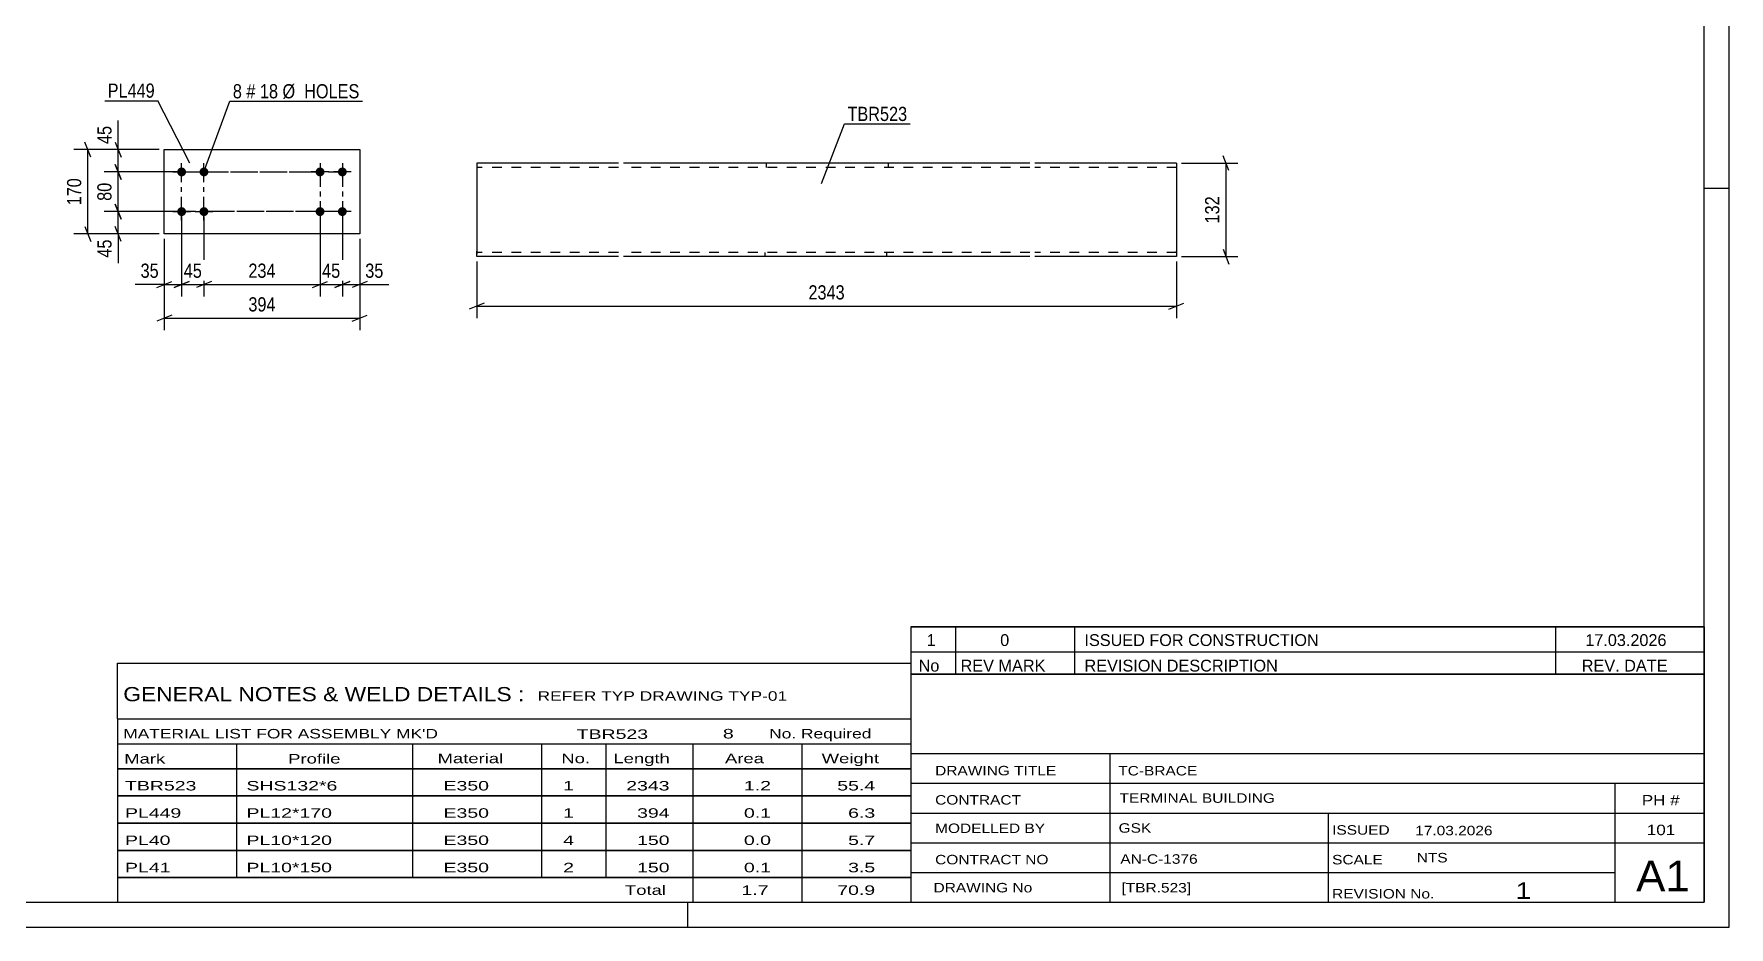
# Model space of a CAD drawing. Header units: millimetres. Extents: x 0 to 594, y 0 to 420.
# Drawn here: x 252.1 to 594, y 0 to 180.2 of the extents above; entities that cross this region are included whole.
import ezdxf

# ---------------------------------------------------------------- set-up
doc = ezdxf.new("R2010")
doc.units = ezdxf.units.MM
doc.linetypes.add('DXK_LINE_DOT2', pattern=[3.9198, 1.9599, -1.9599])
doc.linetypes.add('DXK_LINE_DOT3', pattern=[5.9187, 2.979, -0.9799, 0.9799, -0.9799])
doc.styles.add('Arial Narrow', font='ARIALN.TTF', dxfattribs={"height": 0.2})

# ---------------------------------------------------------------- blocks, each defined once
blk = doc.blocks.new('Unknown-581589785-1129')
at = {"color": 5, "linetype": 'Continuous'}
for p, q in [((594, 0), (594, 420)), ((589, 5), (589, 415)), ((594, 149), (589, 149)), ((5, 5), (589, 5)), ((384, 0), (384, 5)), ((0, 0), (594, 0))]:
    blk.add_line(p, q, dxfattribs=at)
blk = doc.blocks.new('Bolt-581589785-4171 - 4169')
at = {"linetype": 'Continuous'}
for points in [[(309.83, 151.42, -1), (309.83, 153.22, -1)], [(314.33, 151.42, -1), (314.33, 153.22, -1)], [(309.83, 143.42, -1), (309.83, 145.22, -1)], [(314.33, 143.42, -1), (314.33, 145.22, -1)]]:
    blk.add_hatch(color=1, dxfattribs=at).paths.add_polyline_path(points)
at = {"color": 1, "linetype": 'Continuous'}
for p, q in [((309.83, 154.12), (309.83, 150.52)), ((314.33, 154.12), (314.33, 150.52)), ((311.63, 152.32), (308.03, 152.32)), ((316.13, 152.32), (312.53, 152.32)), ((311.63, 144.32), (308.03, 144.32)), ((309.83, 146.12), (309.83, 142.52)), ((316.13, 144.32), (312.53, 144.32)), ((314.33, 146.12), (314.33, 142.52))]:
    blk.add_line(p, q, dxfattribs=at)
blk = doc.blocks.new('Part-581589785-4170 - 4169')
at = {"color": 2, "linetype": 'Continuous'}
for p, q in [((278.42, 156.82), (317.83, 156.82)), ((278.42, 139.82), (278.42, 156.82)), ((317.83, 156.82), (317.83, 139.82)), ((317.83, 139.82), (278.42, 139.82))]:
    blk.add_line(p, q, dxfattribs=at)
blk = doc.blocks.new('Bolt-581589785-4172 - 4169')
at = {"linetype": 'Continuous'}
for points in [[(281.92, 153.22, -1), (281.92, 151.42, -1)], [(286.42, 153.22, -1), (286.42, 151.42, -1)], [(281.92, 145.22, -1), (281.92, 143.42, -1)], [(286.42, 145.22, -1), (286.42, 143.42, -1)]]:
    blk.add_hatch(color=1, dxfattribs=at).paths.add_polyline_path(points)
at = {"color": 1, "linetype": 'Continuous'}
for p, q in [((281.92, 150.52), (281.92, 154.12)), ((286.42, 150.52), (286.42, 154.12)), ((280.12, 152.32), (283.72, 152.32)), ((284.62, 152.32), (288.22, 152.32)), ((280.12, 144.32), (283.72, 144.32)), ((281.92, 142.52), (281.92, 146.12)), ((284.62, 144.32), (288.22, 144.32)), ((286.42, 142.52), (286.42, 146.12))]:
    blk.add_line(p, q, dxfattribs=at)
blk = doc.blocks.new('Part-581589785-2433 - 2427')
at = {"color": 2, "linetype": 'Continuous'}
for p, q in [((370, 154.1), (341.43, 154.1)), ((341.43, 154.1), (341.43, 152.39)), ((452.97, 154.1), (371, 154.1)), ((482.54, 154.1), (453.97, 154.1)), ((482.54, 154.1), (482.54, 153.97)), ((482.54, 153.97), (482.54, 152.39)), ((341.43, 152.39), (341.43, 136.31)), ((482.54, 152.39), (482.54, 135.25)), ((341.43, 135.38), (341.43, 136.31)), ((341.43, 135.25), (341.43, 135.38)), ((370, 135.25), (341.43, 135.25)), ((452.97, 135.25), (371, 135.25)), ((482.54, 135.25), (453.97, 135.25))]:
    blk.add_line(p, q, dxfattribs=at)
at = {"color": 7, "linetype": 'DXK_LINE_DOT2'}
for p, q in [((399.82, 154.1), (399.82, 153.25)), ((424.4, 154.1), (424.4, 153.25)), ((370, 153.25), (341.43, 153.25)), ((452.97, 153.25), (371, 153.25)), ((482.54, 153.25), (453.97, 153.25)), ((482.54, 153.6), (482.54, 152.39)), ((341.43, 136.31), (341.43, 135.75)), ((341.43, 136.1), (341.43, 136.17)), ((370, 136.1), (341.43, 136.1)), ((452.97, 136.1), (371, 136.1)), ((399.58, 135.25), (399.58, 136.1)), ((424.16, 135.25), (424.16, 136.1)), ((482.54, 136.1), (453.97, 136.1)), ((482.54, 136.17), (482.54, 136.31)), ((482.54, 136.1), (482.54, 136.17)), ((482.54, 136.1), (482.54, 136.17))]:
    blk.add_line(p, q, dxfattribs=at)
blk = doc.blocks.new('Rectangle-581589785-4406 - 4169')
at = {"color": 1, "linetype": 'DXK_LINE_DOT3'}
blk.add_lwpolyline([(281.92, 152.32), (314.33, 152.32), (314.33, 144.32), (281.92, 144.32), (281.92, 152.32)], close=True, dxfattribs=at)
blk = doc.blocks.new('Rectangle-581589785-4416 - 4169')
at = {"color": 1, "linetype": 'DXK_LINE_DOT3'}
blk.add_lwpolyline([(286.42, 152.32), (309.83, 152.32), (309.83, 144.32), (286.42, 144.32), (286.42, 152.32)], close=True, dxfattribs=at)
blk = doc.blocks.new('StraightDimension-581589785-4203 - 4169')
at = {"color": 7, "linetype": 'Continuous'}
for p, q in [((278.42, 138.82), (278.42, 120.43)), ((317.83, 138.82), (317.83, 120.43)), ((279.92, 123.43), (276.92, 122.23)), ((316.33, 122.23), (319.33, 123.43)), ((278.42, 122.83), (317.83, 122.83))]:
    blk.add_line(p, q, dxfattribs=at)
at = {"color": 0}
blk.add_wipeout([(301.47, 123.58), (301.47, 127.78), (294.78, 127.78), (294.78, 123.58)], dxfattribs=at)
at = {"color": 3, "style": 'Arial Narrow'}
blk.add_text('394', height=2.863, dxfattribs=at).set_placement((295.38, 124.18))
blk = doc.blocks.new('StraightDimension-581589785-4183 - 4169')
at = {"color": 7, "linetype": 'Continuous'}
for p, q in [((314.33, 143.32), (314.33, 127.22)), ((317.83, 138.82), (317.83, 127.22)), ((312.83, 129.02), (315.83, 130.22)), ((319.33, 130.22), (316.33, 129.02)), ((314.33, 129.62), (317.83, 129.62))]:
    blk.add_line(p, q, dxfattribs=at)
at = {"color": 0}
blk.add_wipeout([(323.21, 130.37), (323.21, 134.57), (318.35, 134.57), (318.35, 130.37)], dxfattribs=at)
at = {"color": 7, "linetype": 'Continuous'}
blk.add_line((317.83, 129.62), (323.73, 129.62), dxfattribs=at)
blk.add_line((317.83, 129.62), (323.73, 129.62), dxfattribs=at)
at = {"color": 3, "style": 'Arial Narrow'}
blk.add_text('35', height=2.863, dxfattribs=at).set_placement((318.95, 130.97))
blk = doc.blocks.new('StraightDimension-581589785-4184 - 4169')
at = {"color": 7, "linetype": 'Continuous'}
for p, q in [((309.83, 143.32), (309.83, 127.22)), ((314.33, 143.32), (314.33, 127.22)), ((308.33, 129.02), (311.33, 130.22)), ((315.83, 130.22), (312.83, 129.02)), ((309.83, 129.62), (314.33, 129.62))]:
    blk.add_line(p, q, dxfattribs=at)
at = {"color": 0}
blk.add_wipeout([(314.51, 130.37), (314.51, 134.57), (309.65, 134.57), (309.65, 130.37)], dxfattribs=at)
at = {"color": 3, "style": 'Arial Narrow'}
blk.add_text('45', height=2.863, dxfattribs=at).set_placement((310.25, 130.97))
blk = doc.blocks.new('StraightDimension-581589785-4185 - 4169')
at = {"color": 7, "linetype": 'Continuous'}
for p, q in [((286.42, 143.32), (286.42, 127.22)), ((309.83, 143.32), (309.83, 127.22)), ((287.92, 130.22), (284.92, 129.02)), ((308.33, 129.02), (311.33, 130.22)), ((286.42, 129.62), (309.83, 129.62))]:
    blk.add_line(p, q, dxfattribs=at)
at = {"color": 0}
blk.add_wipeout([(301.47, 130.37), (301.47, 134.57), (294.78, 134.57), (294.78, 130.37)], dxfattribs=at)
at = {"color": 3, "style": 'Arial Narrow'}
blk.add_text('234', height=2.863, dxfattribs=at).set_placement((295.38, 130.97))
blk = doc.blocks.new('StraightDimension-581589785-4186 - 4169')
at = {"color": 7, "linetype": 'Continuous'}
for p, q in [((281.92, 143.32), (281.92, 127.22)), ((286.42, 143.32), (286.42, 127.22)), ((280.42, 129.02), (283.42, 130.22)), ((287.92, 130.22), (284.92, 129.02)), ((281.92, 129.62), (286.42, 129.62))]:
    blk.add_line(p, q, dxfattribs=at)
at = {"color": 0}
blk.add_wipeout([(286.6, 130.37), (286.6, 134.57), (281.75, 134.57), (281.75, 130.37)], dxfattribs=at)
at = {"color": 3, "style": 'Arial Narrow'}
blk.add_text('45', height=2.863, dxfattribs=at).set_placement((282.35, 130.97))
blk = doc.blocks.new('StraightDimension-581589785-4187 - 4169')
at = {"color": 7, "linetype": 'Continuous'}
for p, q in [((281.92, 143.32), (281.92, 127.22)), ((278.42, 138.82), (278.42, 127.22)), ((276.92, 129.02), (279.92, 130.22)), ((283.42, 130.22), (280.42, 129.02)), ((278.42, 129.62), (281.92, 129.62))]:
    blk.add_line(p, q, dxfattribs=at)
at = {"color": 0}
blk.add_wipeout([(277.9, 130.37), (277.9, 134.57), (273.04, 134.57), (273.04, 130.37)], dxfattribs=at)
at = {"color": 7, "linetype": 'Continuous'}
blk.add_line((278.42, 129.62), (272.52, 129.62), dxfattribs=at)
blk.add_line((278.42, 129.62), (272.52, 129.62), dxfattribs=at)
at = {"color": 3, "style": 'Arial Narrow'}
blk.add_text('35', height=2.863, dxfattribs=at).set_placement((273.64, 130.97))
blk = doc.blocks.new('StraightDimension-581589785-4207 - 4169')
at = {"color": 7, "linetype": 'Continuous'}
for p, q in [((268.53, 158.32), (269.73, 155.32)), ((277.42, 156.82), (266.28, 156.82)), ((269.13, 152.32), (269.13, 156.82)), ((280.92, 152.32), (266.28, 152.32)), ((269.73, 150.82), (268.53, 153.82))]:
    blk.add_line(p, q, dxfattribs=at)
at = {"color": 0}
blk.add_wipeout([(268.38, 162.2), (264.18, 162.2), (264.18, 157.35), (268.38, 157.35)], dxfattribs=at)
at = {"color": 7, "linetype": 'Continuous'}
blk.add_line((269.13, 156.82), (269.13, 162.73), dxfattribs=at)
blk.add_line((269.13, 156.82), (269.13, 162.73), dxfattribs=at)
at = {"color": 3, "style": 'Arial Narrow'}
blk.add_text('45', height=2.863, rotation=90.0002, dxfattribs=at).set_placement((267.78, 157.95))
blk = doc.blocks.new('StraightDimension-581589785-4208 - 4169')
at = {"color": 7, "linetype": 'Continuous'}
for p, q in [((280.92, 152.32), (266.28, 152.32)), ((268.53, 153.82), (269.73, 150.82)), ((269.13, 144.32), (269.13, 152.32)), ((280.92, 144.32), (266.28, 144.32)), ((269.73, 142.82), (268.53, 145.82))]:
    blk.add_line(p, q, dxfattribs=at)
at = {"color": 0}
blk.add_wipeout([(268.38, 150.75), (264.18, 150.75), (264.18, 145.89), (268.38, 145.89)], dxfattribs=at)
at = {"color": 3, "style": 'Arial Narrow'}
blk.add_text('80', height=2.863, rotation=90.0002, dxfattribs=at).set_placement((267.78, 146.49))
blk = doc.blocks.new('StraightDimension-581589785-4209 - 4169')
at = {"color": 7, "linetype": 'Continuous'}
for p, q in [((280.92, 144.32), (266.28, 144.32)), ((268.53, 145.82), (269.73, 142.82)), ((269.13, 139.82), (269.13, 144.32)), ((269.73, 138.32), (268.53, 141.32)), ((277.42, 139.82), (266.28, 139.82))]:
    blk.add_line(p, q, dxfattribs=at)
at = {"color": 0}
blk.add_wipeout([(268.38, 139.3), (264.18, 139.3), (264.18, 134.44), (268.38, 134.44)], dxfattribs=at)
at = {"color": 7, "linetype": 'Continuous'}
blk.add_line((269.13, 139.82), (269.13, 133.91), dxfattribs=at)
blk.add_line((269.13, 139.82), (269.13, 133.91), dxfattribs=at)
at = {"color": 3, "style": 'Arial Narrow'}
blk.add_text('45', height=2.863, rotation=90.0002, dxfattribs=at).set_placement((267.78, 135.04))
blk = doc.blocks.new('StraightDimension-581589785-4223 - 4169')
at = {"color": 7, "linetype": 'Continuous'}
for p, q in [((263.62, 155.32), (262.42, 158.32)), ((277.42, 156.82), (260.17, 156.82)), ((263.02, 139.82), (263.02, 156.82)), ((262.42, 141.32), (263.62, 138.32)), ((277.42, 139.82), (260.17, 139.82))]:
    blk.add_line(p, q, dxfattribs=at)
at = {"color": 0}
blk.add_wipeout([(262.27, 151.66), (258.07, 151.66), (258.07, 144.98), (262.27, 144.98)], dxfattribs=at)
at = {"color": 3, "style": 'Arial Narrow'}
blk.add_text('170', height=2.863, rotation=90.0002, dxfattribs=at).set_placement((261.67, 145.58))
blk = doc.blocks.new('StraightDimension-581589785-3905 - 2427')
at = {"color": 7, "linetype": 'Continuous'}
for p, q in [((483.54, 154.1), (494.94, 154.1)), ((493.14, 152.6), (491.94, 155.6)), ((492.54, 135.25), (492.54, 154.1)), ((483.54, 135.25), (494.94, 135.25)), ((491.94, 136.75), (493.14, 133.75))]:
    blk.add_line(p, q, dxfattribs=at)
at = {"color": 0}
blk.add_wipeout([(491.79, 148.02), (487.59, 148.02), (487.59, 141.33), (491.79, 141.33)], dxfattribs=at)
at = {"color": 3, "style": 'Arial Narrow'}
blk.add_text('132', height=2.863, rotation=90.0002, dxfattribs=at).set_placement((491.19, 141.93))
blk = doc.blocks.new('StraightDimension-581589785-2440 - 2427')
at = {"color": 7, "linetype": 'Continuous'}
for p, q in [((341.43, 134.25), (341.43, 122.85)), ((482.54, 134.25), (482.54, 122.85)), ((342.93, 125.85), (339.93, 124.65)), ((341.43, 125.25), (482.54, 125.25)), ((481.04, 124.65), (484.04, 125.85))]:
    blk.add_line(p, q, dxfattribs=at)
at = {"color": 0}
blk.add_wipeout([(416.25, 126), (416.25, 130.2), (407.73, 130.2), (407.73, 126)], dxfattribs=at)
at = {"color": 3, "style": 'Arial Narrow'}
blk.add_text('2343', height=2.863, dxfattribs=at).set_placement((408.33, 126.6))
blk = doc.blocks.new('Unknown-581589785-5193')
at = {"color": 7, "linetype": 'Continuous'}
for p, q in [((269, 53.25), (429, 53.25)), ((269, 42), (269, 53.25)), ((429, 53.25), (429, 42)), ((269, 42), (429, 42)), ((269, 42), (269, 37)), ((429, 42), (429, 37)), ((269, 37), (429, 37)), ((269, 37), (269, 32)), ((293, 37), (293, 32)), ((328.5, 37), (328.5, 32)), ((354.5, 37), (354.5, 32)), ((367.5, 37), (367.5, 32)), ((385, 37), (385, 32)), ((407, 37), (407, 32)), ((429, 37), (429, 32)), ((269, 32), (429, 32)), ((269, 31.95), (269, 26.55)), ((269, 31.95), (429, 31.95)), ((293, 32), (293, 26.5)), ((328.5, 32), (328.5, 26.5)), ((354.5, 32), (354.5, 26.5)), ((367.5, 32), (367.5, 26.5)), ((385, 32), (385, 26.5)), ((407, 32), (407, 26.5)), ((429, 31.95), (429, 26.55)), ((269, 26.55), (429, 26.55)), ((269, 26.45), (269, 21.05)), ((269, 26.45), (429, 26.45)), ((293, 26.5), (293, 21)), ((328.5, 26.5), (328.5, 21)), ((354.5, 26.5), (354.5, 21)), ((367.5, 26.5), (367.5, 21)), ((385, 26.5), (385, 21)), ((407, 26.5), (407, 21)), ((429, 26.45), (429, 21.05)), ((269, 21.05), (429, 21.05)), ((269, 20.95), (269, 15.55)), ((269, 20.95), (429, 20.95)), ((293, 21), (293, 15.5)), ((328.5, 21), (328.5, 15.5)), ((354.5, 21), (354.5, 15.5)), ((367.5, 21), (367.5, 15.5)), ((385, 21), (385, 15.5)), ((407, 21), (407, 15.5)), ((429, 20.95), (429, 15.55)), ((269, 15.55), (429, 15.55)), ((269, 15.45), (269, 10.05)), ((269, 15.45), (429, 15.45)), ((293, 15.5), (293, 10)), ((328.5, 15.5), (328.5, 10)), ((354.5, 15.5), (354.5, 10)), ((367.5, 15.5), (367.5, 10)), ((385, 15.5), (385, 10)), ((407, 15.5), (407, 10)), ((429, 15.45), (429, 10.05)), ((269, 10.05), (429, 10.05)), ((269, 10), (429, 10)), ((269, 10), (269, 5)), ((385, 10), (385, 5)), ((407, 10), (407, 5)), ((429, 10), (429, 5)), ((269, 5), (429, 5))]:
    blk.add_line(p, q, dxfattribs=at)
at = {"color": 7, "style": 'Arial Narrow'}
for s, height, width, p in [('GENERAL NOTES & WELD DETAILS :', 2.8633, 1.4, (270.15, 45.56)), ('REFER TYP DRAWING TYP-01', 1.9089, 1.6, (353.7, 45.66)), ("MATERIAL LIST FOR ASSEMBLY MK'D", 1.9089, 1.6, (270.15, 38.06)), ('TBR523', 1.909, 1.794707, (361.59, 37.97)), ('8', 1.91, 1.794707, (391.08, 38.06)), ('No. Required', 1.9089, 1.6, (400.41, 38.06)), ('Mark', 1.909, 1.7, (270.34, 33)), ('Profile', 1.909, 1.7, (303.41, 33)), ('Material', 1.909, 1.7, (333.54, 33.06)), ('No.', 1.909, 1.7, (358.5, 33.06)), ('Length', 1.909, 1.7, (369, 33.06)), ('Area', 1.909, 1.7, (391.5, 33.06)), ('Weight', 1.909, 1.7, (411, 33.06))]:
    blk.add_text(s, height=height, dxfattribs=dict(at, width=width)).set_placement(p)
at = {"color": 7, "linetype": 'Continuous', "style": 'Arial Narrow'}
for s, height, width, p in [('TBR523', 1.909, 1.794707, (270.5, 27.56)), ('SHS132*6', 1.909, 1.794707, (295, 27.56)), ('E350', 1.909, 1.794707, (334.74, 27.56)), ('1', 1.91, 1.794707, (358.86, 27.56)), ('2343', 1.909, 1.794707, (371.58, 27.56)), ('1.2', 1.909, 1.794707, (395.32, 27.56)), ('55.4', 1.909, 1.794707, (414.14, 27.56)), ('PL449', 1.909, 1.794707, (270.5, 22.06)), ('PL12*170', 1.909, 1.794707, (295, 22.06)), ('E350', 1.909, 1.794707, (334.74, 22.06)), ('1', 1.91, 1.794707, (358.86, 22.06)), ('394', 1.909, 1.794707, (373.77, 22.06)), ('0.1', 1.909, 1.794707, (395.32, 22.06)), ('6.3', 1.909, 1.794707, (416.33, 22.06)), ('PL40', 1.909, 1.794707, (270.5, 16.56)), ('PL10*120', 1.909, 1.794707, (295, 16.56)), ('E350', 1.909, 1.794707, (334.74, 16.56)), ('4', 1.91, 1.794707, (358.86, 16.56)), ('150', 1.909, 1.794707, (373.77, 16.56)), ('0.0', 1.909, 1.794707, (395.32, 16.56)), ('5.7', 1.909, 1.794707, (416.33, 16.56)), ('PL41', 1.909, 1.794707, (270.5, 11.06)), ('PL10*150', 1.909, 1.794707, (295, 11.06)), ('E350', 1.909, 1.794707, (334.74, 11.06)), ('2', 1.91, 1.794707, (358.86, 11.06)), ('150', 1.909, 1.794707, (373.77, 11.06)), ('0.1', 1.909, 1.794707, (395.32, 11.06)), ('3.5', 1.909, 1.794707, (416.33, 11.06)), ('Total', 1.909, 1.7, (371.33, 6.5)), ('1.7', 1.909, 1.794707, (394.83, 6.5)), ('70.9', 1.909, 1.794707, (414.14, 6.5))]:
    blk.add_text(s, height=height, dxfattribs=dict(at, width=width)).set_placement(p)
blk = doc.blocks.new('Unknown-581589785-5191')
at = {"color": 7, "linetype": 'Continuous'}
for p, q in [((429, 51.05), (429, 5)), ((429, 51.05), (589, 51.05)), ((589, 51), (589, 5)), ((429, 35), (589, 35)), ((469.14, 35), (469.14, 5)), ((429, 29), (589, 29)), ((571, 5.05), (571, 29.05)), ((429, 23), (589, 23)), ((513.14, 23), (513.14, 5)), ((429, 17), (589, 17)), ((429, 11), (571, 11)), ((429, 5), (589, 5))]:
    blk.add_line(p, q, dxfattribs=at)
at = {"color": 7, "style": 'Arial Narrow'}
for s, height, width, p in [('DRAWING TITLE', 1.9089, 1.425378, (433.88, 30.61)), ('TC-BRACE', 1.909, 1.425378, (470.81, 30.59)), ('CONTRACT', 1.909, 1.425378, (433.88, 24.71)), ('TERMINAL BUILDING', 1.9089, 1.425378, (471.06, 25.07)), ('MODELLED BY', 1.9089, 1.425378, (433.88, 18.98)), ('GSK', 1.909, 1.425378, (470.88, 19.04)), ('ISSUED', 1.909, 1.425378, (513.94, 18.64)), ('17.03.2026', 1.909, 1.425378, (530.69, 18.52)), ('CONTRACT NO', 1.9089, 1.425378, (433.88, 12.66)), ('AN-C-1376', 1.909, 1.425378, (471.23, 12.78)), ('SCALE', 1.909, 1.425378, (513.94, 12.65)), ('A1', 6.204, 1.25, (575.24, 7.2)), ('DRAWING No', 1.909, 1.425378, (433.56, 7)), ('[TBR.523]', 1.909, 1.425378, (471.46, 6.99)), ('REVISION No.', 1.9089, 1.425378, (513.94, 5.77)), ('1', 3.34, 1.5, (550.91, 5.68))]:
    blk.add_text(s, height=height, dxfattribs=dict(at, width=width)).set_placement(p)
at = {"color": 7, "linetype": 'Continuous', "style": 'Arial Narrow'}
for s, height, width, p in [('PH #', 2.1, 1.42538, (576.4, 24.55)), ('101', 2.1, 1.42538, (577.41, 18.55)), ('NTS', 1.909, 1.425378, (531, 13.05))]:
    blk.add_text(s, height=height, dxfattribs=dict(at, width=width)).set_placement(p)
blk = doc.blocks.new('Unknown-581589785-5192')
at = {"color": 7, "linetype": 'Continuous'}
for p, q in [((429, 60.55), (589, 60.55)), ((589, 60.55), (429, 60.55)), ((429, 60.55), (429, 55.55)), ((438, 60.55), (438, 55.55)), ((462, 60.55), (462, 55.55)), ((559, 60.55), (559, 55.55)), ((589, 60.55), (589, 55.55)), ((429, 55.55), (589, 55.55)), ((429, 55.55), (429, 51.05)), ((429, 55.55), (589, 55.55)), ((438, 55.55), (438, 51.05)), ((462, 55.55), (462, 51.05)), ((559, 55.55), (559, 51.05)), ((589, 55.55), (589, 51.05)), ((589, 51.05), (429, 51.05))]:
    blk.add_line(p, q, dxfattribs=at)
at = {"color": 7, "linetype": 'Continuous', "style": 'Arial Narrow'}
for s, height, width, p in [('1', 2.39, 1.196471, (432.16, 56.7)), ('0', 2.39, 1.196471, (447, 56.7)), ('ISSUED FOR CONSTRUCTION', 2.3861, 1.196471, (464, 56.7)), ('17.03.2026', 2.386, 1.196471, (565, 56.7)), ('No', 2.386, 1.2, (430.54, 51.55)), ('REV MARK', 2.386, 1.2, (439, 51.55)), ('REVISION DESCRIPTION', 2.3861, 1.2, (464, 51.55)), ('REV. DATE', 2.386, 1.2, (564.28, 51.55))]:
    blk.add_text(s, height=height, dxfattribs=dict(at, width=width)).set_placement(p)
blk = doc.blocks.new('Mark-581589785-4226 - 4169')
at = {"color": 0}
blk.add_wipeout([(276.51, 167.3), (276.51, 170.3), (267, 170.3), (267, 167.3)], dxfattribs=at)
blk.add_wipeout([(276.51, 167.3), (276.51, 170.3), (267, 170.3), (267, 167.3)], dxfattribs=at)
at = {"color": 30, "linetype": 'Continuous'}
for p in [(266.4, 166.7), (283.57, 154.11)]:
    blk.add_line(p, (277.11, 166.7), dxfattribs=at)
at = {"color": 3, "style": 'Arial Narrow'}
blk.add_text('PL449', height=2.863, dxfattribs=at).set_placement((267, 167.3))
blk = doc.blocks.new('MarkSet-581589785-4303 - 4169')
at = {"color": 0}
blk.add_wipeout([(294.08, 167.17), (294.08, 170.17), (292.25, 170.17), (292.25, 167.17)], dxfattribs=at)
blk.add_wipeout([(294.08, 167.17), (294.08, 170.17), (292.25, 170.17), (292.25, 167.17)], dxfattribs=at)
at = {"color": 7, "linetype": 'Continuous'}
blk.add_line((286.41, 152.35), (291.65, 166.57), dxfattribs=at)
at = {"color": 0}
blk.add_wipeout([(296.81, 167.17), (296.81, 170.17), (294.98, 170.17), (294.98, 167.17)], dxfattribs=at)
blk.add_wipeout([(296.81, 167.17), (296.81, 170.17), (294.98, 170.17), (294.98, 167.17)], dxfattribs=at)
at = {"color": 3, "style": 'Arial Narrow'}
blk.add_text('8', height=2.86, dxfattribs=at).set_placement((292.25, 167.17))
at = {"color": 0}
blk.add_wipeout([(301.36, 167.17), (301.36, 170.17), (297.71, 170.17), (297.71, 167.17)], dxfattribs=at)
blk.add_wipeout([(301.36, 167.17), (301.36, 170.17), (297.71, 170.17), (297.71, 167.17)], dxfattribs=at)
at = {"color": 3, "style": 'Arial Narrow'}
blk.add_text('#', height=2.86, dxfattribs=at).set_placement((294.98, 167.17))
at = {"color": 0}
blk.add_wipeout([(317.79, 167.17), (317.79, 170.17), (302.26, 170.17), (302.26, 167.17)], dxfattribs=at)
blk.add_wipeout([(317.79, 167.17), (317.79, 170.17), (302.26, 170.17), (302.26, 167.17)], dxfattribs=at)
at = {"color": 7, "linetype": 'Continuous'}
blk.add_line((291.65, 166.57), (318.39, 166.57), dxfattribs=at)
at = {"color": 3, "style": 'Arial Narrow'}
for s, p in [('18', (297.71, 167.17)), ('Ø  HOLES', (302.26, 167.17))]:
    blk.add_text(s, height=2.863, dxfattribs=at).set_placement(p)
blk = doc.blocks.new('Mark-581589785-2429 - 2427')
at = {"color": 0}
blk.add_wipeout([(428.25, 162.6), (428.25, 165.6), (416.2, 165.6), (416.2, 162.6)], dxfattribs=at)
blk.add_wipeout([(428.25, 162.6), (428.25, 165.6), (416.2, 165.6), (416.2, 162.6)], dxfattribs=at)
at = {"color": 30, "linetype": 'Continuous'}
for p, q in [((410.99, 150.01), (415.6, 162)), ((415.6, 162), (428.85, 162))]:
    blk.add_line(p, q, dxfattribs=at)
at = {"color": 3, "style": 'Arial Narrow'}
blk.add_text('TBR523', height=2.863, dxfattribs=at).set_placement((416.2, 162.6))

msp = doc.modelspace()

# ---------------------------------------------------------------- block references
for name in ['Unknown-581589785-1129', 'Part-581589785-4170 - 4169', 'Bolt-581589785-4172 - 4169', 'Bolt-581589785-4171 - 4169', 'Part-581589785-2433 - 2427', 'Rectangle-581589785-4406 - 4169', 'Rectangle-581589785-4416 - 4169', 'Unknown-581589785-5192', 'Unknown-581589785-5193', 'Unknown-581589785-5191']:
    msp.add_blockref(name, (0, 0))

# ---------------------------------------------------------------- next in the draw order: block references
for name in ['MarkSet-581589785-4303 - 4169', 'Mark-581589785-2429 - 2427', 'StraightDimension-581589785-4207 - 4169', 'StraightDimension-581589785-3905 - 2427', 'StraightDimension-581589785-4203 - 4169']:
    msp.add_blockref(name, (0, 0))

# ---------------------------------------------------------------- next in the draw order: block references
for name in ['StraightDimension-581589785-4183 - 4169', 'StraightDimension-581589785-2440 - 2427']:
    msp.add_blockref(name, (0, 0))

# ---------------------------------------------------------------- next in the draw order: block references
msp.add_blockref('StraightDimension-581589785-4184 - 4169', (0, 0))

# ---------------------------------------------------------------- next in the draw order: block references
msp.add_blockref('StraightDimension-581589785-4185 - 4169', (0, 0))

# ---------------------------------------------------------------- next in the draw order: block references
msp.add_blockref('StraightDimension-581589785-4186 - 4169', (0, 0))

# ---------------------------------------------------------------- next in the draw order: block references
msp.add_blockref('StraightDimension-581589785-4187 - 4169', (0, 0))

# ---------------------------------------------------------------- next in the draw order: block references
msp.add_blockref('StraightDimension-581589785-4208 - 4169', (0, 0))

# ---------------------------------------------------------------- next in the draw order: block references
msp.add_blockref('StraightDimension-581589785-4209 - 4169', (0, 0))

# ---------------------------------------------------------------- next in the draw order: block references
msp.add_blockref('StraightDimension-581589785-4223 - 4169', (0, 0))

# ---------------------------------------------------------------- next in the draw order: block references
msp.add_blockref('Mark-581589785-4226 - 4169', (0, 0))

doc.saveas('drawing.dxf')
